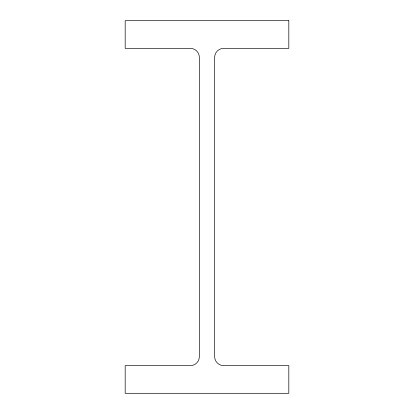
<?xml version="1.0" encoding="UTF-8"?>
<svg xmlns="http://www.w3.org/2000/svg" width="414" height="414" viewBox="0 0 414 414"><rect width="100%" height="100%" fill="white"/><g stroke="black" fill="none" stroke-linecap="round" stroke-linejoin="round"><path stroke-width="0.62" d="M288.817 20.7L125.183 20.7L125.183 48.355L190.321 48.355A9.025 9.025 0 0 1 199.351 57.38L199.351 356.62A9.025 9.025 0 0 1 190.321 365.645L125.183 365.645L125.183 393.3L288.817 393.3L288.817 365.645L223.679 365.645A9.025 9.025 0 0 1 214.649 356.62L214.649 57.38A9.025 9.025 0 0 1 223.679 48.355L288.817 48.355L288.817 20.7"/></g></svg>
